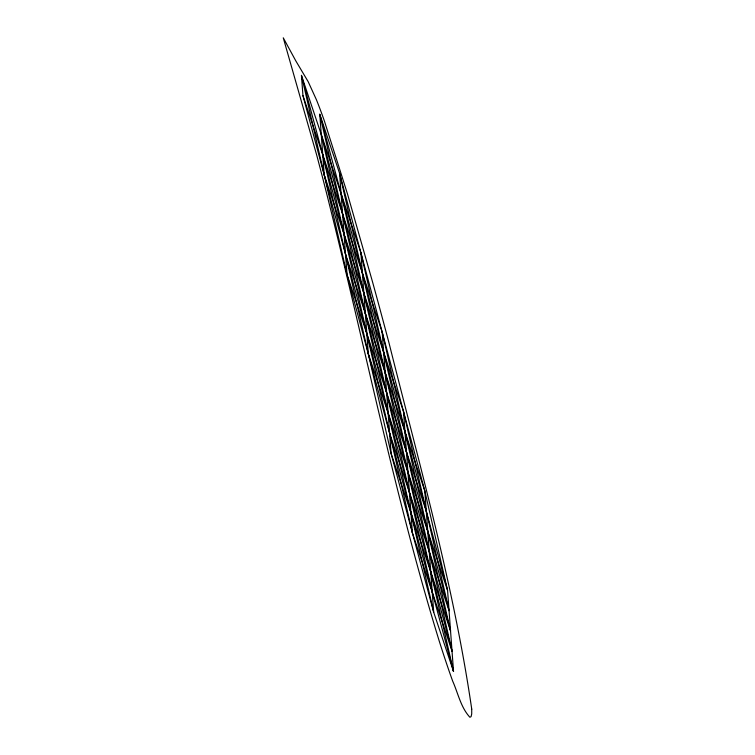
<?xml version="1.0" encoding="UTF-8"?>
<svg xmlns="http://www.w3.org/2000/svg" width="755" height="755" viewBox="0 0 755 755"><rect width="100%" height="100%" fill="white"/><g stroke="black" fill="none" stroke-linecap="round" stroke-linejoin="round"><path stroke-width="1.13" d="M452.037 651.159L360.89 252.727L301.453 75.368L302.944 95.611L452.037 651.159L412.409 532.917L321.262 134.484L449.065 610.672L389.627 433.313M302.944 95.611L382.19 332.096L450.546 630.916L391.109 453.557L322.753 154.728M449.065 610.672L403.491 411.456L324.235 174.971L319.78 114.241L339.59 173.367L424.791 490.826L447.573 590.429L453.519 671.403L433.71 612.286L391.109 453.557L382.19 332.096M345.535 254.341L424.791 490.826L433.71 612.286L319.78 114.241L447.573 590.429L368.327 353.944L360.89 252.727M426.273 511.069L347.026 274.584L301.453 75.368L450.546 630.916M341.081 193.61L432.219 592.043M403.491 411.456L412.409 532.917M471.733 709.115L471.705 713.966L471.073 716.655L469.884 717.25C460.776 707.416 458.049 693.156 452.689 681.142A339.863 25.642 77.1 0 1 439.183 640.919C395.29 498.111 366.128 351.368 329.907 206.549A304.246 22.952 77.1 0 0 316.675 155.001L283.267 37.816L295.847 60.957L308.182 81.691L316.383 99.669A304.812 22.999 77.1 0 1 324.461 121.215L347.479 193.922L372.545 281.945A700.423 52.841 77.1 0 1 389.042 343.072C419.346 464.344 453.661 585.276 471.733 709.115M453.519 671.403L347.026 274.584L339.59 173.367L453.519 671.403"/></g></svg>
